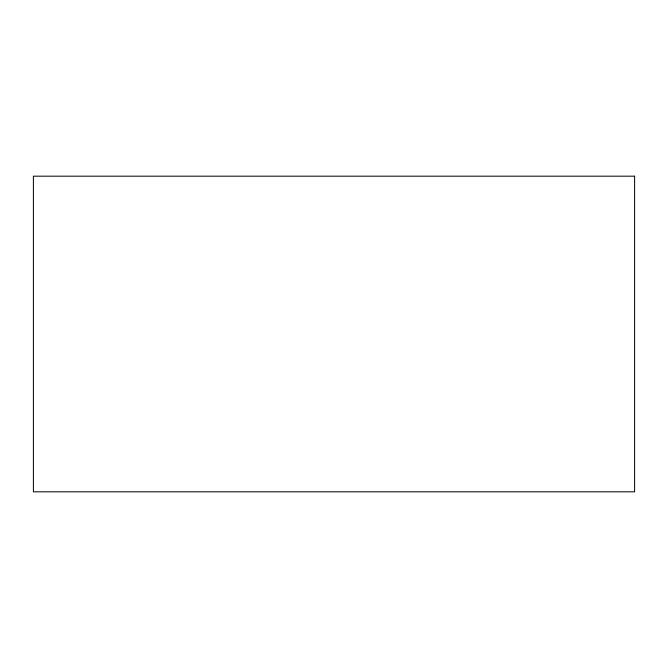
<?xml version="1.0" encoding="UTF-8"?>
<svg xmlns="http://www.w3.org/2000/svg" width="668" height="668" viewBox="0 0 668 668"><rect width="100%" height="100%" fill="white"/><g stroke="black" fill="none" stroke-linecap="round" stroke-linejoin="round"><path stroke-width="1" d="M634.6 176.185L33.4 176.185L33.4 491.815L634.6 491.815L634.6 176.185"/></g></svg>
